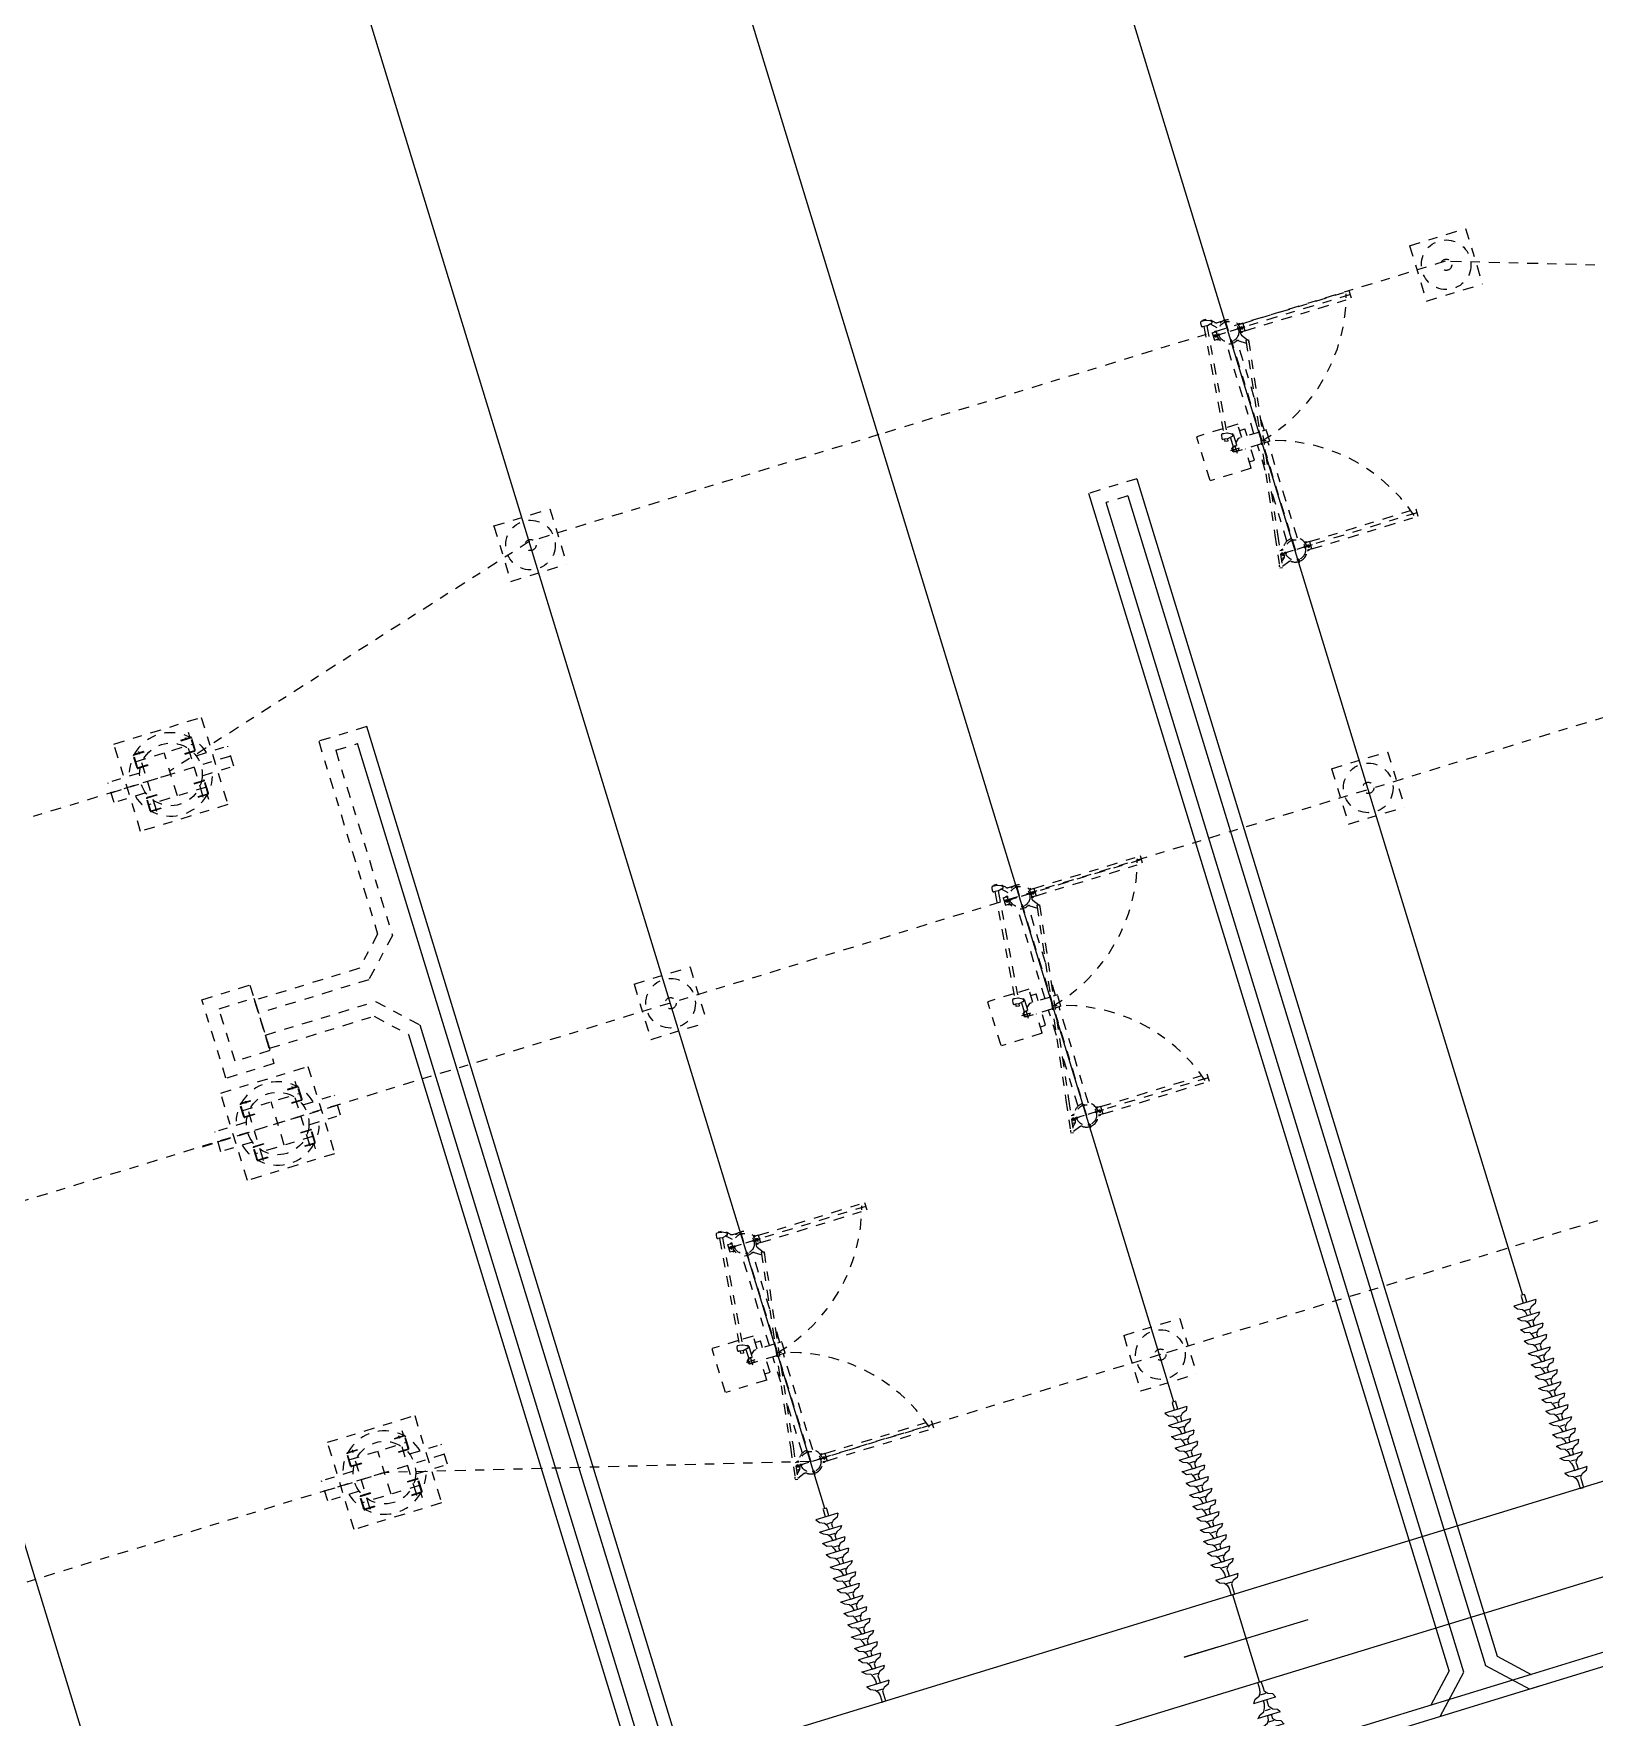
# Model space of a CAD drawing. Header units: metres. Extents: x 0 to 551036, y 0 to 1845929.
# Drawn here: x 547453.79 to 547470.89, y 1841933.47 to 1841951.92 of the extents above; entities that cross this region are included whole.
import ezdxf
from ezdxf.enums import TextEntityAlignment as Align

# ---------------------------------------------------------------- set-up
doc = ezdxf.new("R2010")
doc.units = ezdxf.units.M
doc.header["$MEASUREMENT"] = 0
doc.linetypes.add('02 Xref HH1 MBXD$0$HIDDEN', pattern=[0.375, 0.25, -0.125])
doc.linetypes.add('02 Xref Nha dieu hanh$0$ACAD_ISO10W100', pattern=[18, 12, -3, 0, -3])
doc.layers.get('Defpoints').update_dxf_attribs({"lineweight": 0})
for name, color, linetype, lineweight in [('_0', 7, 'Continuous', 0), ('BD HH1 KEM TMB$0$cay', 7, 'Continuous', 0), ('Level 49', 7, 'Continuous', 0), ('Level 62', 7, 'Continuous', 0)]:
    doc.layers.add(name, color=color, linetype=linetype, lineweight=lineweight)
doc.styles.get("Standard").update_dxf_attribs({"font": '', "height": 4})
doc.styles.add('SXHZ', font='simplex.shx', dxfattribs={"width": 0.6, "bigfont": 'bigfont.shx'})
doc.styles.get('Standard').set_extended_font_data('.VnArial')
doc.dimstyles.new('ISO-25-Linear', dxfattribs={"dimscale": 300, "dimtxt": 2.5, "dimasz": 2.5, "dimexe": 1.5, "dimexo": 1.5, "dimgap": 1.5, "dimtad": 1, "dimdec": 0, "dimdsep": 46, "dimtxsty": 'SXHZ', "dimcen": 3, "dimclrt": 1, "dimaunit": 1, "dimadec": 0, "dimazin": 0, "dimtp": 0.06, "dimtfac": 0.5, "dimtdec": 0, "dimtmove": 2, "dimatfit": 3, "dimfxl": 1, "dimtolj": 1, "dimarcsym": 0})

# ---------------------------------------------------------------- blocks, each defined once
blk = doc.blocks.new('02 Xref KB1 MBTB$0$X220 NC')
at = {"color": 0, "linetype": 'ByBlock', "lineweight": -2}
for p, q in [((37516403, -1534182), (37516403, -1374182)), ((37526403, -1534182), (37526403, -1374182))]:
    blk.add_line(p, q, dxfattribs=at)
at = {"flags": 128}
for points in [[(37521403, -1450899), (37521403, -1447081), (37521403, -1461283)], [(37526403, -1454182), (37516403, -1454182)]]:
    blk.add_lwpolyline(points, dxfattribs=at)
blk = doc.blocks.new('JYZCD')
for p, q in [((977504, 1394888), (976736, 1394888)), ((979207, 1394888), (978807, 1394888)), ((977504, 1394487), (976736, 1394487)), ((979207, 1394487), (978807, 1394487))]:
    blk.add_line(p, q)
at = {"flags": 128}
blk.add_lwpolyline([(976736, 1394888), (976736, 1394487)], dxfattribs=at)
at = {"color": 0, "lineweight": 0, "flags": 128}
for points in [[(978807, 1395990), (978406, 1395689), (978205, 1395188), (977905, 1394988), (977504, 1394888)], [(978105, 1394988), (978105, 1394387)], [(978807, 1395990), (978807, 1393485)], [(978807, 1394888), (978807, 1394487)], [(980510, 1395990), (980209, 1395689), (980009, 1395188), (979608, 1394988), (979207, 1394888)], [(979909, 1394988), (979909, 1394387)], [(980510, 1395990), (980510, 1396090)], [(980510, 1393485), (980510, 1395990)], [(981912, 1395990), (981512, 1395689), (981311, 1395188), (981011, 1394988), (980510, 1394888)], [(980510, 1394888), (980510, 1394487)], [(981211, 1394988), (981211, 1394387)], [(981812, 1395990), (981912, 1395990)], [(981812, 1393485), (981912, 1393485), (981912, 1395990)], [(983215, 1395990), (982814, 1395689), (982614, 1395188), (982313, 1394988), (981912, 1394888)], [(981912, 1394888), (981912, 1394487)], [(982513, 1394988), (982513, 1394387)], [(983215, 1395990), (983215, 1396090)], [(984517, 1395990), (984217, 1395689), (984016, 1395188), (983615, 1394988), (983215, 1394888)], [(983215, 1393485), (983215, 1395990)], [(984517, 1393485), (984217, 1393685), (984016, 1394186), (983615, 1394487), (983215, 1394487), (983215, 1394888)], [(983916, 1394988), (983916, 1394387)], [(984517, 1395990), (984517, 1396090)], [(985920, 1395990), (985519, 1395689), (985319, 1395188), (985018, 1394988), (984517, 1394888)], [(984517, 1393485), (984517, 1395990)], [(984517, 1394888), (984517, 1394487)], [(984517, 1394888), (984517, 1394487)], [(985218, 1394988), (985218, 1394387)], [(987222, 1395990), (986821, 1395689), (986721, 1395188), (986320, 1394988), (985920, 1394888)], [(985920, 1395990), (985920, 1393485)], [(986521, 1394988), (986521, 1394387)], [(987222, 1395990), (987222, 1396090)], [(987222, 1395990), (987222, 1396090)], [(987222, 1393485), (987222, 1395990)], [(988524, 1395990), (988224, 1395689), (988024, 1395188), (987723, 1394988), (987222, 1394888)], [(987923, 1394988), (987923, 1394387)], [(988524, 1395990), (988524, 1396090)], [(989927, 1395990), (989526, 1395689), (989326, 1395188), (989025, 1394988), (988524, 1394888)], [(988524, 1393485), (988524, 1395990)], [(988524, 1394888), (988524, 1394487)], [(988524, 1394888), (988524, 1394487)], [(989226, 1394988), (989226, 1394387)], [(991229, 1395990), (990829, 1395689), (990729, 1395188), (990328, 1394988), (989927, 1394888)], [(989927, 1395990), (989927, 1393485)], [(990528, 1394988), (990528, 1394387)], [(991229, 1395990), (991229, 1396090)], [(991229, 1393485), (991229, 1395990)], [(992532, 1395990), (992231, 1395689), (992031, 1395188), (991730, 1394988), (991229, 1394888)], [(991229, 1394888), (991229, 1394487)], [(991931, 1394988), (991931, 1394387)], [(993934, 1395990), (993534, 1395689), (993333, 1395188), (993033, 1394988), (992532, 1394888)], [(992532, 1395990), (992532, 1393485)], [(993233, 1394988), (993233, 1394387)], [(993934, 1395990), (993934, 1396090)], [(993934, 1395990), (993934, 1396090)], [(993934, 1393485), (993934, 1395990)], [(995237, 1395990), (994836, 1395689), (994736, 1395188), (994335, 1394988), (993934, 1394888)], [(994536, 1394988), (994536, 1394387)], [(995237, 1395990), (995237, 1396090)], [(996539, 1395990), (996239, 1395689), (996038, 1395188), (995738, 1394988), (995237, 1394888)], [(995237, 1393485), (995237, 1395990)], [(995237, 1394888), (995237, 1394487)], [(995237, 1394888), (995237, 1394487)], [(995938, 1394988), (995938, 1394387)], [(996539, 1395990), (996539, 1393485)], [(997942, 1395990), (997541, 1395689), (997341, 1395188), (997040, 1394988), (996639, 1394888)], [(997163, 1395016), (997163, 1394348)], [(997942, 1393485), (997942, 1395990)], [(997942, 1394888), (998743, 1394888)], [(998832, 1394459), (998832, 1394904)], [(978807, 1393485), (978406, 1393685), (978205, 1394186), (977905, 1394487), (977504, 1394487)], [(978807, 1393485), (978807, 1393585)], [(980510, 1393485), (980209, 1393685), (980009, 1394186), (979608, 1394487), (979207, 1394487)], [(981912, 1393485), (981512, 1393685), (981311, 1394186), (981011, 1394487), (980510, 1394487)], [(983215, 1393485), (982814, 1393685), (982614, 1394186), (982313, 1394487), (981912, 1394487)], [(985920, 1393485), (985519, 1393685), (985319, 1394186), (985018, 1394487), (984517, 1394487)], [(987222, 1393485), (986821, 1393685), (986721, 1394186), (986320, 1394487), (985920, 1394487)], [(988524, 1393485), (988224, 1393685), (988024, 1394186), (987723, 1394487), (987222, 1394487)], [(987222, 1393485), (987222, 1393585)], [(989927, 1393485), (989526, 1393685), (989326, 1394186), (989025, 1394487), (988524, 1394487)], [(991229, 1393485), (990829, 1393685), (990729, 1394186), (990328, 1394487), (989927, 1394487)], [(992532, 1393485), (992231, 1393685), (992031, 1394186), (991730, 1394487), (991229, 1394487)], [(993934, 1393485), (993534, 1393685), (993333, 1394186), (993033, 1394487), (992532, 1394487)], [(995237, 1393485), (994836, 1393685), (994736, 1394186), (994335, 1394487), (993934, 1394487)], [(993934, 1393485), (993934, 1393585)], [(996539, 1393485), (996239, 1393685), (996038, 1394186), (995738, 1394487), (995237, 1394487)], [(997942, 1393485), (997541, 1393685), (997341, 1394186), (997040, 1394487), (996639, 1394487)], [(997942, 1394487), (998743, 1394487)]]:
    blk.add_lwpolyline(points, dxfattribs=at)
blk = doc.blocks.new('BAR')
at = {"color": 1, "lineweight": 13, "elevation": 0, "flags": 128}
blk.add_lwpolyline([(980460, 2696384), (1436265, 2696383)], dxfattribs=at)
at = {"color": 3, "lineweight": 13, "elevation": 0, "flags": 128}
blk.add_lwpolyline([(980460, 2656389), (1436264, 2656389)], dxfattribs=at)
at = {"color": 2, "lineweight": 13, "elevation": 0, "flags": 128}
blk.add_lwpolyline([(980459, 2616389), (1436264, 2616390)], dxfattribs=at)
for p in [(-18374, 1301709, 0), (-18374, 1261709, 0), (-18374, 1221709, 0)]:
    blk.add_blockref('JYZCD', p)
at = {"yscale": -1, "rotation": 179.9999402358448}
blk.add_blockref('JYZCD', (1925095, 1261707, 0), dxfattribs=at)
blk = doc.blocks.new('2t')
at = {"color": 251, "linetype": '02 Xref Nha dieu hanh$0$ACAD_ISO10W100', "ltscale": 100}
for p, q in [((1038382, 2656389, 0), (1038382, 3148848, 0)), ((998361, 2911396), (998361, 3126392)), ((1078361, 2911396), (1078361, 3126392)), ((1038345, 2920029), (1038343, 2914299)), ((997218, 2914628), (997218, 2918253)), ((997218, 2918253), (999504, 2918253)), ((998361, 2918253), (998361, 2914824)), ((999504, 2914628), (999504, 2918253)), ((1037218, 2918253), (1039504, 2918253)), ((1037218, 2914628), (1037218, 2918253)), ((1038361, 2918253), (1038361, 2914824)), ((1039504, 2914628), (1039504, 2918253)), ((1077218, 2918253), (1079504, 2918253)), ((1077218, 2914628), (1077218, 2918253)), ((1078361, 2918253), (1078361, 2914824)), ((1079504, 2914628), (1079504, 2918253)), ((995095, 2913535), (995095, 2914631)), ((995154, 2913535), (995154, 2914631)), ((995194, 2914730), (996588, 2914730)), ((995194, 2914670), (996588, 2914670)), ((995891, 2908061), (995891, 2914730)), ((996628, 2913535), (996628, 2914631)), ((996688, 2913535), (996688, 2914631)), ((1000034, 2913535), (1000034, 2914631)), ((1000094, 2913535), (1000094, 2914631)), ((1000134, 2914730), (1001528, 2914730)), ((1000134, 2914670), (1001528, 2914670)), ((1000831, 2914730), (1000831, 2908061)), ((1001568, 2913535), (1001568, 2914631)), ((1001628, 2913535), (1001628, 2914631)), ((1035095, 2913535), (1035095, 2914631)), ((1035154, 2913535), (1035154, 2914631)), ((1035194, 2914730), (1036588, 2914730)), ((1035194, 2914670), (1036588, 2914670)), ((1035891, 2908061), (1035891, 2914730)), ((1036628, 2913535), (1036628, 2914631)), ((1036688, 2913535), (1036688, 2914631)), ((1040034, 2913535), (1040034, 2914631)), ((1040094, 2913535), (1040094, 2914631)), ((1040134, 2914730), (1041528, 2914730)), ((1040134, 2914670), (1041528, 2914670)), ((1040831, 2914730), (1040831, 2908061)), ((1041568, 2913535), (1041568, 2914631)), ((1041628, 2913535), (1041628, 2914631)), ((1044754, 2915368), (1053754, 2915368)), ((1044754, 2909868), (1044754, 2915368)), ((1053754, 2915368), (1053754, 2909868)), ((1075095, 2913535), (1075095, 2914631)), ((1075154, 2913535), (1075154, 2914631)), ((1075194, 2914730), (1076588, 2914730)), ((1075194, 2914670), (1076588, 2914670)), ((1075891, 2908061), (1075891, 2914730)), ((1076628, 2913535), (1076628, 2914631)), ((1076688, 2913535), (1076688, 2914631)), ((1080034, 2913535), (1080034, 2914631)), ((1080094, 2913535), (1080094, 2914631)), ((1080134, 2914730), (1081528, 2914730)), ((1080134, 2914670), (1081528, 2914670)), ((1080831, 2914730), (1080831, 2908061)), ((1081568, 2913535), (1081568, 2914631)), ((1081628, 2913535), (1081628, 2914631)), ((994935, 2914063), (995234, 2914063)), ((995035, 2914152), (995154, 2914152)), ((995035, 2913973), (995154, 2913973)), ((995095, 2914063), (1001628, 2914063)), ((995154, 2913535), (995095, 2913535)), ((995533, 2914063), (996250, 2914063)), ((996688, 2913535), (996628, 2913535)), ((998361, 2908729), (998361, 2914063)), ((1000094, 2913535), (1000034, 2913535)), ((1001787, 2914063), (1001489, 2914063)), ((1001688, 2914152), (1001568, 2914152)), ((1001688, 2913973), (1001568, 2913973)), ((1001628, 2913535), (1001568, 2913535)), ((1034935, 2914063), (1035234, 2914063)), ((1035035, 2914152), (1035154, 2914152)), ((1035035, 2913973), (1035154, 2913973)), ((1035095, 2914063), (1041628, 2914063)), ((1035154, 2913535), (1035095, 2913535)), ((1035533, 2914063), (1036250, 2914063)), ((1036688, 2913535), (1036628, 2913535)), ((1038361, 2908729), (1038361, 2914063)), ((1040094, 2913535), (1040034, 2913535)), ((1041787, 2914063), (1041489, 2914063)), ((1041688, 2914152), (1041568, 2914152)), ((1041688, 2913973), (1041568, 2913973)), ((1041628, 2913535), (1041568, 2913535)), ((1046254, 2913868), (1052254, 2913868)), ((1046254, 2909868), (1046254, 2913868)), ((1052254, 2913868), (1052254, 2909868)), ((1074935, 2914063), (1075234, 2914063)), ((1075035, 2914152), (1075154, 2914152)), ((1075035, 2913973), (1075154, 2913973)), ((1075095, 2914063), (1081628, 2914063)), ((1075154, 2913535), (1075095, 2913535)), ((1075533, 2914063), (1076250, 2914063)), ((1076688, 2913535), (1076628, 2913535)), ((1078361, 2908729), (1078361, 2914063)), ((1080094, 2913535), (1080034, 2913535)), ((1081787, 2914063), (1081489, 2914063)), ((1081688, 2914152), (1081568, 2914152)), ((1081688, 2913973), (1081568, 2913973)), ((1081628, 2913535), (1081568, 2913535)), ((985846, 2866371, 0), (998361, 2911396, 0)), ((995891, 2911396), (1000831, 2911396)), ((1035891, 2911396), (1040831, 2911396)), ((1075891, 2911396), (1080831, 2911396)), ((1091258, 2866371, 0), (1078743, 2911396, 0)), ((995095, 2909257), (995095, 2908161)), ((995154, 2909257), (995095, 2909257)), ((995154, 2909257), (995154, 2908161)), ((996628, 2909257), (996628, 2908161)), ((996688, 2909257), (996628, 2909257)), ((996688, 2909257), (996688, 2908161)), ((1000034, 2909257), (1000034, 2908161)), ((1000094, 2909257), (1000034, 2909257)), ((1000094, 2909257), (1000094, 2908161)), ((1001568, 2909257), (1001568, 2908161)), ((1001628, 2909257), (1001568, 2909257)), ((1001628, 2909257), (1001628, 2908161)), ((1035095, 2909257), (1035095, 2908161)), ((1035154, 2909257), (1035095, 2909257)), ((1035154, 2909257), (1035154, 2908161)), ((1036628, 2909257), (1036628, 2908161)), ((1036688, 2909257), (1036628, 2909257)), ((1036688, 2909257), (1036688, 2908161)), ((1040034, 2909257), (1040034, 2908161)), ((1040094, 2909257), (1040034, 2909257)), ((1040094, 2909257), (1040094, 2908161)), ((1041568, 2909257), (1041568, 2908161)), ((1041628, 2909257), (1041568, 2909257)), ((1041628, 2909257), (1041628, 2908161)), ((1053754, 2909868), (1044754, 2909868)), ((1052254, 2909868), (1046254, 2909868)), ((1046502, 2909846, 0), (1046502, 2897846, 0)), ((1046504, 2909868), (1052004, 2909868)), ((1048002, 2909846, 0), (1048002, 2897225, 0)), ((1050502, 2897225, 0), (1050502, 2909846, 0)), ((1052002, 2897846, 0), (1052002, 2909846, 0)), ((1075095, 2909257), (1075095, 2908161)), ((1075154, 2909257), (1075095, 2909257)), ((1075154, 2909257), (1075154, 2908161)), ((1076628, 2909257), (1076628, 2908161)), ((1076688, 2909257), (1076628, 2909257)), ((1076688, 2909257), (1076688, 2908161)), ((1080034, 2909257), (1080034, 2908161)), ((1080094, 2909257), (1080034, 2909257)), ((1080094, 2909257), (1080094, 2908161)), ((1081568, 2909257), (1081568, 2908161)), ((1081628, 2909257), (1081568, 2909257)), ((1081628, 2909257), (1081628, 2908161)), ((994497, 2908231), (995095, 2908231)), ((994935, 2908729), (995234, 2908729)), ((995035, 2908818), (995154, 2908818)), ((995035, 2908639), (995154, 2908639)), ((995095, 2908729), (1001628, 2908729)), ((995194, 2908121), (996588, 2908121)), ((995194, 2908061), (996588, 2908061)), ((997218, 2908163), (997218, 2904539)), ((998361, 2904539), (998361, 2907967)), ((999504, 2908163), (999504, 2904539)), ((1000134, 2908121), (1001528, 2908121)), ((1000134, 2908061), (1001528, 2908061)), ((1001787, 2908729), (1001489, 2908729)), ((1001688, 2908818), (1001568, 2908818)), ((1001688, 2908639), (1001568, 2908639)), ((1002226, 2908231), (1001628, 2908231)), ((1034497, 2908231), (1035095, 2908231)), ((1034935, 2908729), (1035234, 2908729)), ((1035035, 2908818), (1035154, 2908818)), ((1035035, 2908639), (1035154, 2908639)), ((1035095, 2908729), (1041628, 2908729)), ((1035194, 2908121), (1036588, 2908121)), ((1035194, 2908061), (1036588, 2908061)), ((1037218, 2908163), (1037218, 2904539)), ((1038361, 2904539), (1038361, 2907967)), ((1039504, 2908163), (1039504, 2904539)), ((1040134, 2908121), (1041528, 2908121)), ((1040134, 2908061), (1041528, 2908061)), ((1041787, 2908729), (1041489, 2908729)), ((1041688, 2908818), (1041568, 2908818)), ((1041688, 2908639), (1041568, 2908639)), ((1042226, 2908231), (1041628, 2908231)), ((1074497, 2908231), (1075095, 2908231)), ((1074935, 2908729), (1075234, 2908729)), ((1075035, 2908818), (1075154, 2908818)), ((1075035, 2908639), (1075154, 2908639)), ((1075095, 2908729), (1081628, 2908729)), ((1075194, 2908121), (1076588, 2908121)), ((1075194, 2908061), (1076588, 2908061)), ((1077218, 2908163), (1077218, 2904539)), ((1078361, 2904539), (1078361, 2907967)), ((1079504, 2908163), (1079504, 2904539)), ((1080134, 2908121), (1081528, 2908121)), ((1080134, 2908061), (1081528, 2908061)), ((1081787, 2908729), (1081489, 2908729)), ((1081688, 2908818), (1081568, 2908818)), ((1081688, 2908639), (1081568, 2908639)), ((1082226, 2908231), (1081628, 2908231)), ((997218, 2904539), (999504, 2904539)), ((1037218, 2904539), (1039504, 2904539)), ((1077218, 2904539), (1079504, 2904539)), ((1046502, 2897846, 0), (1043502, 2894846, 0)), ((1048002, 2897225, 0), (1044123, 2893346, 0)), ((1054381, 2893346, 0), (1050502, 2897225, 0)), ((1055002, 2894846, 0), (1052002, 2897846, 0)), ((1077094, 2894846, 0), (1055002, 2894846, 0)), ((1077094, 2889346, 0), (1077094, 2894846, 0)), ((1075594, 2893346, 0), (1054381, 2893346, 0)), ((1075594, 2893346, 0), (1075594, 2890846, 0)), ((995798, 2868368, 0), (995798, 2873061, 0)), ((995828, 2873081, 0), (1000808, 2873081, 0)), ((1000838, 2873061, 0), (1000828, 2873061, 0)), ((1000838, 2870075, 0), (1000838, 2873061, 0)), ((999695, 2870233, 0), (999715, 2870374, 0)), ((1000190, 2870448, 0), (999873, 2870493, 0)), ((984452, 2868570, 0), (984408, 2868273, 0)), ((988034, 2868033, 0), (984452, 2868570, 0)), ((998749, 2869371, 0), (997834, 2869371, 0)), ((998018, 2869656, 0), (998118, 2869756, 0)), ((998018, 2866536, 0), (998018, 2869656, 0)), ((998118, 2869756, 0), (998494, 2869756, 0)), ((998318, 2869929, 0), (998318, 2868920, 0)), ((998649, 2869571, 0), (998494, 2869756, 0)), ((999655, 2869571, 0), (998618, 2869571, 0)), ((998618, 2869171, 0), (998618, 2869571, 0)), ((999928, 2869171, 0), (998618, 2869171, 0)), ((999318, 2868774, 0), (998984, 2869171, 0)), ((999318, 2866341, 0), (999318, 2868774, 0)), ((999376, 2869937, 0), (999424, 2870273, 0)), ((999648, 2869898, 0), (999376, 2869937, 0)), ((999695, 2870235, 0), (999424, 2870273, 0)), ((999637, 2869819, 0), (999648, 2869901, 0)), ((999740, 2869342, 0), (999637, 2869819, 0)), ((999648, 2869901, 0), (999695, 2870233, 0)), ((999928, 2869171, 0), (1000028, 2869271, 0)), ((1000000, 2869305, 0), (1000231, 2869736, 0)), ((1000028, 2869370, 0), (1000028, 2869271, 0)), ((1000231, 2869736, 0), (1000243, 2869817, 0)), ((1012129, 2868451, 0), (1000240, 2869800, 0)), ((1000243, 2869817, 0), (1000289, 2870149, 0)), ((1012165, 2868789, 0), (1000287, 2870137, 0)), ((1000289, 2870149, 0), (1000309, 2870290, 0)), ((1000838, 2868368, 0), (1000838, 2869733, 0)), ((1012129, 2868449, 0), (1012165, 2868782, 0)), ((1012165, 2868782, 0), (1012180, 2868924, 0)), ((1012653, 2869013, 0), (1012334, 2869048, 0)), ((1012725, 2868384, 0), (1012761, 2868717, 0)), ((1012761, 2868717, 0), (1012777, 2868859, 0)), ((1012861, 2868709, 0), (1012762, 2868720, 0)), ((1012824, 2868371, 0), (1012861, 2868709, 0)), ((1035192, 2869587), (1035186, 2869580)), ((1035186, 2869580), (1035186, 2863173)), ((1041529, 2869587), (1035192, 2869587)), ((1041529, 2869587), (1041536, 2869580)), ((1041536, 2869580), (1041536, 2863173)), ((1087689, 2869587, 0), (1087683, 2869580, 0)), ((1087683, 2869580, 0), (1087683, 2863173, 0)), ((1094026, 2869587, 0), (1087689, 2869587, 0)), ((1094026, 2869587, 0), (1094033, 2869580, 0)), ((1094033, 2869580, 0), (1094033, 2863173, 0)), ((988034, 2867730, 0), (984408, 2868273, 0)), ((984791, 2867438, 0), (984489, 2868261, 0)), ((985383, 2867787, 0), (985045, 2868178, 0)), ((985398, 2868121, 0), (985398, 2867771, 0)), ((985398, 2868080, 0), (985398, 2868030, 0)), ((985998, 2867871, 0), (985613, 2867871, 0)), ((985998, 2867871, 0), (985613, 2867871, 0)), ((985998, 2867871, 0), (985613, 2867871, 0)), ((985818, 2864428, 0), (985818, 2868073, 0)), ((985818, 2852406, 0), (985818, 2868073, 0)), ((986218, 2867780, 0), (986318, 2867780, 0)), ((986218, 2867780, 0), (986218, 2867635, 0)), ((986238, 2867999, 0), (986238, 2867780, 0)), ((986318, 2867780, 0), (986318, 2867598, 0)), ((986999, 2866971, 0), (993089, 2866971, 0)), ((1009380, 2864832, 0), (988034, 2868033, 0)), ((1009335, 2864535, 0), (988034, 2867730, 0)), ((995112, 2866971, 0), (998018, 2866971, 0)), ((995798, 2868368, 0), (998018, 2868368, 0)), ((996518, 2868368, 0), (996518, 2867771, 0)), ((996518, 2867771, 0), (998018, 2867771, 0)), ((999318, 2868368, 0), (1000838, 2868368, 0)), ((999318, 2867771, 0), (1000118, 2867771, 0)), ((999318, 2866971, 0), (1009637, 2866971, 0)), ((1000118, 2868368, 0), (1000118, 2867771, 0)), ((1010418, 2867780, 0), (1010318, 2867780, 0)), ((1010418, 2867780, 0), (1010318, 2867780, 0)), ((1010318, 2867780, 0), (1010318, 2867598, 0)), ((1010398, 2868121, 0), (1010398, 2867780, 0)), ((1011238, 2868121, 0), (1010398, 2868121, 0)), ((1010418, 2867780, 0), (1010418, 2867635, 0)), ((1010998, 2867871, 0), (1010613, 2867871, 0)), ((1010998, 2867871, 0), (1010613, 2867871, 0)), ((1010998, 2867871, 0), (1010613, 2867871, 0)), ((1010818, 2864520, 0), (1010818, 2868228, 0)), ((1010818, 2852406, 0), (1010818, 2868073, 0)), ((1011218, 2867780, 0), (1011218, 2867635, 0)), ((1011218, 2867780, 0), (1011318, 2867780, 0)), ((1011238, 2868121, 0), (1011238, 2867780, 0)), ((1011318, 2867780, 0), (1011318, 2867598, 0)), ((1011603, 2867439, 0), (1012188, 2868025, 0)), ((1012120, 2868367, 0), (1012129, 2868449, 0)), ((1012194, 2868071, 0), (1012120, 2868367, 0)), ((1012143, 2867248, 0), (1012143, 2866371, 0)), ((1012238, 2867893, 0), (1012194, 2868071, 0)), ((1012260, 2867531, 0), (1012515, 2867786, 0)), ((1012499, 2867865, 0), (1012544, 2867955, 0)), ((1012544, 2867955, 0), (1012716, 2868302, 0)), ((1012714, 2868304, 0), (1012722, 2868386, 0)), ((1012824, 2868371, 0), (1012725, 2868382, 0)), ((1012169, 2866371, 0), (984337, 2866371, 0)), ((985318, 2864963, 0), (985318, 2865144, 0)), ((985418, 2864963, 0), (985318, 2864963, 0)), ((985398, 2864621, 0), (985398, 2864963, 0)), ((985418, 2864963, 0), (985418, 2865108, 0)), ((985998, 2864871, 0), (985613, 2864871, 0)), ((985998, 2864871, 0), (985613, 2864871, 0)), ((985846, 2826296, 0), (985846, 2866371, 0)), ((986218, 2864963, 0), (986218, 2865108, 0)), ((986218, 2864963, 0), (986318, 2864963, 0)), ((986238, 2864621, 0), (986238, 2864963, 0)), ((986318, 2864963, 0), (986318, 2865144, 0)), ((986999, 2865771, 0), (998018, 2865771, 0)), ((998018, 2865556, 0), (998018, 2866232, 0)), ((998018, 2865556, 0), (999318, 2865556, 0)), ((999318, 2865556, 0), (999318, 2866037, 0)), ((999318, 2865771, 0), (1001092, 2865771, 0)), ((999318, 2865771, 0), (1001092, 2865771, 0)), ((1003115, 2865771, 0), (1009610, 2865771, 0)), ((1009557, 2865596, 0), (1009062, 2864880, 0)), ((1009380, 2864832, 0), (1009335, 2864535, 0)), ((1010042, 2865110, 0), (1009350, 2864632, 0)), ((1010318, 2864963, 0), (1010318, 2865144, 0)), ((1010418, 2864963, 0), (1010318, 2864963, 0)), ((1010418, 2864963, 0), (1010318, 2864963, 0)), ((1010398, 2864621, 0), (1010398, 2864963, 0)), ((1010418, 2864963, 0), (1010418, 2865108, 0)), ((1010998, 2864871, 0), (1010613, 2864871, 0)), ((1010998, 2864871, 0), (1010613, 2864871, 0)), ((1011218, 2864963, 0), (1011218, 2865108, 0)), ((1011218, 2864963, 0), (1011318, 2864963, 0)), ((1011238, 2864621, 0), (1011238, 2864963, 0)), ((1011318, 2864963, 0), (1011318, 2865144, 0)), ((1091258, 2826296, 0), (1091258, 2866371, 0)), ((986238, 2864621, 0), (985398, 2864621, 0)), ((985398, 2864621, 0), (985398, 2852406, 0)), ((986238, 2864621, 0), (986238, 2852406, 0)), ((1011238, 2864621, 0), (1010398, 2864621, 0)), ((1010398, 2864621, 0), (1010398, 2852406, 0)), ((1011238, 2864621, 0), (1011238, 2852406, 0)), ((1035186, 2863173), (1035192, 2863166)), ((1041529, 2863166), (1035192, 2863166)), ((1041536, 2863173), (1041529, 2863166)), ((1087683, 2863173, 0), (1087689, 2863166, 0)), ((1094026, 2863166, 0), (1087689, 2863166, 0)), ((1094033, 2863173, 0), (1094026, 2863166, 0)), ((985398, 2852406, 0), (986238, 2852406, 0)), ((1010398, 2852406, 0), (1011238, 2852406, 0)), ((1023300, 2828365, 0), (1023300, 2833057, 0)), ((1023330, 2833078, 0), (1028310, 2833078, 0)), ((1028340, 2833058, 0), (1028330, 2833058, 0)), ((1028340, 2830071, 0), (1028340, 2833058, 0)), ((1025820, 2829926, 0), (1025820, 2828917, 0)), ((1026878, 2829933, 0), (1026926, 2830270, 0)), ((1027150, 2829895, 0), (1026878, 2829933, 0)), ((1027197, 2830232, 0), (1026926, 2830270, 0)), ((1027139, 2829816, 0), (1027150, 2829898, 0)), ((1027242, 2829338, 0), (1027139, 2829816, 0)), ((1027150, 2829898, 0), (1027197, 2830229, 0)), ((1027197, 2830229, 0), (1027217, 2830370, 0)), ((1027692, 2830445, 0), (1027375, 2830490, 0)), ((1027733, 2829732, 0), (1027744, 2829814, 0)), ((1039631, 2828447, 0), (1027742, 2829797, 0)), ((1027744, 2829814, 0), (1027791, 2830146, 0)), ((1039667, 2828785, 0), (1027789, 2830134, 0)), ((1027791, 2830146, 0), (1027811, 2830287, 0)), ((982677, 2829528, 0), (982670, 2829521, 0)), ((982670, 2829521, 0), (982670, 2823114, 0)), ((989014, 2829528, 0), (982677, 2829528, 0)), ((989014, 2829528, 0), (989021, 2829521, 0)), ((989021, 2829521, 0), (989021, 2823114, 0)), ((1011954, 2828567, 0), (1011910, 2828270, 0)), ((1015536, 2827726, 0), (1011910, 2828270, 0)), ((1015536, 2828029, 0), (1011954, 2828567, 0)), ((1012293, 2827435, 0), (1011991, 2828258, 0)), ((1012885, 2827783, 0), (1012547, 2828174, 0)), ((1012900, 2828118, 0), (1012900, 2827767, 0)), ((1012900, 2828076, 0), (1012900, 2828026, 0)), ((1013320, 2824424, 0), (1013320, 2828070, 0)), ((1013320, 2812402, 0), (1013320, 2828070, 0)), ((1013740, 2827995, 0), (1013740, 2827776, 0)), ((1036882, 2824829, 0), (1015536, 2828029, 0)), ((1023300, 2828365, 0), (1025520, 2828365, 0)), ((1024020, 2828365, 0), (1024020, 2827768, 0)), ((1026251, 2829368, 0), (1025336, 2829368, 0)), ((1025520, 2829653, 0), (1025620, 2829753, 0)), ((1025520, 2826532, 0), (1025520, 2829653, 0)), ((1025620, 2829753, 0), (1025995, 2829753, 0)), ((1026151, 2829568, 0), (1025995, 2829753, 0)), ((1027157, 2829568, 0), (1026120, 2829568, 0)), ((1026120, 2829168, 0), (1026120, 2829568, 0)), ((1027430, 2829168, 0), (1026120, 2829168, 0)), ((1026820, 2828770, 0), (1026486, 2829168, 0)), ((1026820, 2826337, 0), (1026820, 2828770, 0)), ((1026820, 2828365, 0), (1028340, 2828365, 0)), ((1027430, 2829168, 0), (1027530, 2829268, 0)), ((1027502, 2829302, 0), (1027733, 2829732, 0)), ((1027530, 2829367, 0), (1027530, 2829268, 0)), ((1027620, 2828365, 0), (1027620, 2827768, 0)), ((1028340, 2828365, 0), (1028340, 2829729, 0)), ((1037900, 2828118, 0), (1037900, 2827776, 0)), ((1038740, 2828118, 0), (1037900, 2828118, 0)), ((1038320, 2824517, 0), (1038320, 2828224, 0)), ((1038320, 2812402, 0), (1038320, 2828070, 0)), ((1038740, 2828118, 0), (1038740, 2827776, 0)), ((1039105, 2827436, 0), (1039690, 2828021, 0)), ((1039622, 2828364, 0), (1039631, 2828446, 0)), ((1039696, 2828067, 0), (1039622, 2828364, 0)), ((1039631, 2828446, 0), (1039667, 2828779, 0)), ((1039667, 2828779, 0), (1039682, 2828920, 0)), ((1039740, 2827890, 0), (1039696, 2828067, 0)), ((1040155, 2829010, 0), (1039836, 2829044, 0)), ((1040001, 2827861, 0), (1040046, 2827952, 0)), ((1040046, 2827952, 0), (1040218, 2828299, 0)), ((1040216, 2828301, 0), (1040224, 2828383, 0)), ((1040227, 2828381, 0), (1040263, 2828714, 0)), ((1040326, 2828368, 0), (1040227, 2828378, 0)), ((1040263, 2828714, 0), (1040279, 2828856, 0)), ((1040363, 2828706, 0), (1040263, 2828716, 0)), ((1040326, 2828368, 0), (1040363, 2828706, 0)), ((985853, 2761388, 0), (985846, 2826296, 0)), ((1039671, 2826368, 0), (1011839, 2826368, 0)), ((1013500, 2827868, 0), (1013115, 2827868, 0)), ((1013500, 2827868, 0), (1013115, 2827868, 0)), ((1013500, 2827868, 0), (1013115, 2827868, 0)), ((1013720, 2827776, 0), (1013820, 2827776, 0)), ((1013720, 2827776, 0), (1013720, 2827631, 0)), ((1013820, 2827776, 0), (1013820, 2827595, 0)), ((1014501, 2826968, 0), (1020591, 2826968, 0)), ((1036837, 2824532, 0), (1015536, 2827726, 0)), ((1022614, 2826968, 0), (1025520, 2826968, 0)), ((1024020, 2827768, 0), (1025520, 2827768, 0)), ((1025520, 2825553, 0), (1025520, 2826229, 0)), ((1026820, 2827768, 0), (1027620, 2827768, 0)), ((1026820, 2826968, 0), (1037139, 2826968, 0)), ((1037920, 2827776, 0), (1037820, 2827776, 0)), ((1037920, 2827776, 0), (1037820, 2827776, 0)), ((1037820, 2827776, 0), (1037820, 2827595, 0)), ((1037920, 2827776, 0), (1037920, 2827631, 0)), ((1038500, 2827868, 0), (1038115, 2827868, 0)), ((1038500, 2827868, 0), (1038115, 2827868, 0)), ((1038500, 2827868, 0), (1038115, 2827868, 0)), ((1038720, 2827776, 0), (1038720, 2827631, 0)), ((1038720, 2827776, 0), (1038820, 2827776, 0)), ((1038820, 2827776, 0), (1038820, 2827595, 0)), ((1039645, 2827244, 0), (1039645, 2826368, 0)), ((1039762, 2827527, 0), (1040017, 2827782, 0)), ((1091252, 2761388, 0), (1091258, 2826296, 0)), ((1012820, 2824960, 0), (1012820, 2825141, 0)), ((1012920, 2824960, 0), (1012820, 2824960, 0)), ((1012900, 2824618, 0), (1012900, 2824960, 0)), ((1013740, 2824618, 0), (1012900, 2824618, 0)), ((1012900, 2824618, 0), (1012900, 2812402, 0)), ((1012920, 2824960, 0), (1012920, 2825105, 0)), ((1013500, 2824868, 0), (1013115, 2824868, 0)), ((1013500, 2824868, 0), (1013115, 2824868, 0)), ((1013720, 2824960, 0), (1013720, 2825105, 0)), ((1013720, 2824960, 0), (1013820, 2824960, 0)), ((1013740, 2824618, 0), (1013740, 2824960, 0)), ((1013740, 2824618, 0), (1013740, 2812402, 0)), ((1013820, 2824960, 0), (1013820, 2825141, 0)), ((1014501, 2825768, 0), (1025520, 2825768, 0)), ((1025520, 2825553, 0), (1026820, 2825553, 0)), ((1026820, 2825553, 0), (1026820, 2826034, 0)), ((1026820, 2825768, 0), (1028594, 2825768, 0)), ((1026820, 2825768, 0), (1028594, 2825768, 0)), ((1030617, 2825768, 0), (1037112, 2825768, 0)), ((1037059, 2825592, 0), (1036564, 2824876, 0)), ((1036882, 2824829, 0), (1036837, 2824532, 0)), ((1037544, 2825107, 0), (1036852, 2824628, 0)), ((1037820, 2824960, 0), (1037820, 2825141, 0)), ((1037920, 2824960, 0), (1037820, 2824960, 0)), ((1037920, 2824960, 0), (1037820, 2824960, 0)), ((1037900, 2824618, 0), (1037900, 2824960, 0)), ((1038740, 2824618, 0), (1037900, 2824618, 0)), ((1037900, 2824618, 0), (1037900, 2812402, 0)), ((1037920, 2824960, 0), (1037920, 2825105, 0)), ((1038500, 2824868, 0), (1038115, 2824868, 0)), ((1038500, 2824868, 0), (1038115, 2824868, 0)), ((1038720, 2824960, 0), (1038720, 2825105, 0)), ((1038720, 2824960, 0), (1038820, 2824960, 0)), ((1038740, 2824618, 0), (1038740, 2824960, 0)), ((1038740, 2824618, 0), (1038740, 2812402, 0)), ((1038820, 2824960, 0), (1038820, 2825141, 0)), ((982670, 2823114, 0), (982677, 2823107, 0)), ((989014, 2823107, 0), (982677, 2823107, 0)), ((989021, 2823114, 0), (989014, 2823107, 0)), ((1012900, 2812402, 0), (1013740, 2812402, 0)), ((1037900, 2812402, 0), (1038740, 2812402, 0)), ((1078358, 2800680, 0), (1078358, 2806180, 0)), ((1076858, 2802180, 0), (1076858, 2804680, 0)), ((1075798, 2788362, 0), (1075798, 2793054, 0)), ((1075828, 2793075, 0), (1080808, 2793075, 0)), ((1080838, 2793055, 0), (1080828, 2793055, 0)), ((1080838, 2790068, 0), (1080838, 2793055, 0)), ((1035383, 2789573, 0), (1035377, 2789566, 0)), ((1035377, 2789566, 0), (1035377, 2783159, 0)), ((1041720, 2789573, 0), (1035383, 2789573, 0)), ((1041720, 2789573, 0), (1041727, 2789566, 0)), ((1041727, 2789566, 0), (1041727, 2783159, 0)), ((1078749, 2789365, 0), (1077834, 2789365, 0)), ((1078018, 2789650, 0), (1078118, 2789750, 0)), ((1078018, 2786529, 0), (1078018, 2789650, 0)), ((1078118, 2789750, 0), (1078493, 2789750, 0)), ((1078318, 2789923, 0), (1078318, 2788914, 0)), ((1078649, 2789565, 0), (1078493, 2789750, 0)), ((1079655, 2789565, 0), (1078618, 2789565, 0)), ((1078618, 2789165, 0), (1078618, 2789565, 0)), ((1079376, 2789930, 0), (1079424, 2790267, 0)), ((1079648, 2789892, 0), (1079376, 2789930, 0)), ((1079695, 2790229, 0), (1079424, 2790267, 0)), ((1079637, 2789813, 0), (1079648, 2789894, 0)), ((1079740, 2789335, 0), (1079637, 2789813, 0)), ((1079648, 2789894, 0), (1079695, 2790226, 0)), ((1079695, 2790226, 0), (1079715, 2790367, 0)), ((1080190, 2790442, 0), (1079873, 2790486, 0)), ((1079928, 2789165, 0), (1080028, 2789265, 0)), ((1080000, 2789299, 0), (1080231, 2789729, 0)), ((1080028, 2789363, 0), (1080028, 2789265, 0)), ((1080231, 2789729, 0), (1080242, 2789811, 0)), ((1092129, 2788444, 0), (1080240, 2789794, 0)), ((1080242, 2789811, 0), (1080289, 2790143, 0)), ((1092165, 2788782, 0), (1080287, 2790131, 0)), ((1080289, 2790143, 0), (1080309, 2790284, 0)), ((1080838, 2788362, 0), (1080838, 2789726, 0)), ((1064452, 2788563, 0), (1064408, 2788267, 0)), ((1068034, 2787723, 0), (1064408, 2788267, 0)), ((1068034, 2788026, 0), (1064452, 2788563, 0)), ((1064791, 2787432, 0), (1064489, 2788254, 0)), ((1065383, 2787780, 0), (1065044, 2788171, 0)), ((1065398, 2788115, 0), (1065398, 2787764, 0)), ((1065398, 2788073, 0), (1065398, 2788023, 0)), ((1065998, 2787865, 0), (1065613, 2787865, 0)), ((1065998, 2787865, 0), (1065613, 2787865, 0)), ((1065998, 2787865, 0), (1065613, 2787865, 0)), ((1065818, 2784421, 0), (1065818, 2788066, 0)), ((1065818, 2772399, 0), (1065818, 2788066, 0)), ((1066218, 2787773, 0), (1066318, 2787773, 0)), ((1066218, 2787773, 0), (1066218, 2787628, 0)), ((1066238, 2787992, 0), (1066238, 2787773, 0)), ((1066318, 2787773, 0), (1066318, 2787592, 0)), ((1089380, 2784825, 0), (1068034, 2788026, 0)), ((1089335, 2784529, 0), (1068034, 2787723, 0)), ((1075798, 2788362, 0), (1078018, 2788362, 0)), ((1076518, 2788362, 0), (1076518, 2787765, 0)), ((1076518, 2787765, 0), (1078018, 2787765, 0)), ((1079928, 2789165, 0), (1078618, 2789165, 0)), ((1079318, 2788767, 0), (1078984, 2789165, 0)), ((1079318, 2786334, 0), (1079318, 2788767, 0)), ((1079318, 2788362, 0), (1080838, 2788362, 0)), ((1079318, 2787765, 0), (1080118, 2787765, 0)), ((1080118, 2788362, 0), (1080118, 2787765, 0)), ((1090418, 2787773, 0), (1090318, 2787773, 0)), ((1090418, 2787773, 0), (1090318, 2787773, 0)), ((1090318, 2787773, 0), (1090318, 2787592, 0)), ((1090398, 2788115, 0), (1090398, 2787773, 0)), ((1091238, 2788115, 0), (1090398, 2788115, 0)), ((1090418, 2787773, 0), (1090418, 2787628, 0)), ((1090998, 2787865, 0), (1090613, 2787865, 0)), ((1090998, 2787865, 0), (1090613, 2787865, 0)), ((1090998, 2787865, 0), (1090613, 2787865, 0)), ((1090818, 2784514, 0), (1090818, 2788221, 0)), ((1090818, 2772399, 0), (1090818, 2788066, 0)), ((1091218, 2787773, 0), (1091218, 2787628, 0)), ((1091218, 2787773, 0), (1091318, 2787773, 0)), ((1091238, 2788115, 0), (1091238, 2787773, 0)), ((1091318, 2787773, 0), (1091318, 2787592, 0)), ((1091603, 2787432, 0), (1092188, 2788018, 0)), ((1092120, 2788361, 0), (1092128, 2788443, 0)), ((1092193, 2788064, 0), (1092120, 2788361, 0)), ((1092128, 2788443, 0), (1092165, 2788776, 0)), ((1092165, 2788776, 0), (1092180, 2788917, 0)), ((1092238, 2787887, 0), (1092193, 2788064, 0)), ((1092260, 2787524, 0), (1092515, 2787779, 0)), ((1092652, 2789007, 0), (1092334, 2789041, 0)), ((1092499, 2787858, 0), (1092544, 2787948, 0)), ((1092544, 2787948, 0), (1092716, 2788296, 0)), ((1092714, 2788298, 0), (1092722, 2788380, 0)), ((1092725, 2788378, 0), (1092761, 2788711, 0)), ((1092824, 2788365, 0), (1092725, 2788375, 0)), ((1092761, 2788711, 0), (1092777, 2788852, 0)), ((1092861, 2788703, 0), (1092761, 2788713, 0)), ((1092824, 2788365, 0), (1092861, 2788703, 0)), ((1092169, 2786365, 0), (1064337, 2786365, 0)), ((1066999, 2786965, 0), (1073089, 2786965, 0)), ((1066999, 2785765, 0), (1078018, 2785765, 0)), ((1075112, 2786965, 0), (1078018, 2786965, 0)), ((1078018, 2785550, 0), (1078018, 2786226, 0)), ((1078018, 2785550, 0), (1079318, 2785550, 0)), ((1079318, 2786965, 0), (1089637, 2786965, 0)), ((1079318, 2785550, 0), (1079318, 2786031, 0)), ((1079318, 2785765, 0), (1081092, 2785765, 0)), ((1079318, 2785765, 0), (1081092, 2785765, 0)), ((1083115, 2785765, 0), (1089610, 2785765, 0)), ((1089557, 2785589, 0), (1089062, 2784873, 0)), ((1092143, 2787241, 0), (1092143, 2786365, 0)), ((1065318, 2784957, 0), (1065318, 2785138, 0)), ((1065418, 2784957, 0), (1065318, 2784957, 0)), ((1065398, 2784615, 0), (1065398, 2784957, 0)), ((1066238, 2784615, 0), (1065398, 2784615, 0)), ((1065398, 2784615, 0), (1065398, 2772399, 0)), ((1065418, 2784957, 0), (1065418, 2785102, 0)), ((1065998, 2784865, 0), (1065613, 2784865, 0)), ((1065998, 2784865, 0), (1065613, 2784865, 0)), ((1066218, 2784957, 0), (1066218, 2785102, 0)), ((1066218, 2784957, 0), (1066318, 2784957, 0)), ((1066238, 2784615, 0), (1066238, 2784957, 0)), ((1066238, 2784615, 0), (1066238, 2772399, 0)), ((1066318, 2784957, 0), (1066318, 2785138, 0)), ((1089380, 2784825, 0), (1089335, 2784529, 0)), ((1090042, 2785104, 0), (1089350, 2784625, 0)), ((1090318, 2784957, 0), (1090318, 2785138, 0)), ((1090418, 2784957, 0), (1090318, 2784957, 0)), ((1090418, 2784957, 0), (1090318, 2784957, 0)), ((1090398, 2784615, 0), (1090398, 2784957, 0)), ((1091238, 2784615, 0), (1090398, 2784615, 0)), ((1090398, 2784615, 0), (1090398, 2772399, 0)), ((1090418, 2784957, 0), (1090418, 2785102, 0)), ((1090998, 2784865, 0), (1090613, 2784865, 0)), ((1090998, 2784865, 0), (1090613, 2784865, 0)), ((1091218, 2784957, 0), (1091218, 2785102, 0)), ((1091218, 2784957, 0), (1091318, 2784957, 0)), ((1091238, 2784615, 0), (1091238, 2784957, 0)), ((1091238, 2784615, 0), (1091238, 2772399, 0)), ((1091318, 2784957, 0), (1091318, 2785138, 0)), ((1035377, 2783159, 0), (1035383, 2783152, 0)), ((1041720, 2783152, 0), (1035383, 2783152, 0)), ((1041727, 2783159, 0), (1041720, 2783152, 0)), ((1065398, 2772399, 0), (1066238, 2772399, 0)), ((1090398, 2772399, 0), (1091238, 2772399, 0)), ((1087689, 2764639, 0), (1087683, 2764633, 0)), ((1087683, 2764633, 0), (1087683, 2758225, 0)), ((1094026, 2764639, 0), (1087689, 2764639, 0)), ((1094026, 2764639, 0), (1094033, 2764633, 0)), ((1094033, 2764633, 0), (1094033, 2758225, 0)), ((1078722, 2723845, 0), (1091252, 2761388, 0)), ((1087683, 2758225, 0), (1087689, 2758219, 0)), ((1094026, 2758219, 0), (1087689, 2758219, 0)), ((1094033, 2758225, 0), (1094026, 2758219, 0))]:
    blk.add_line(p, q, dxfattribs=at)
for points in [[(1003361, 2906396), (993361, 2906396), (993361, 2916396), (1003361, 2916396), (1003361, 2906396)], [(1043361, 2906396), (1033361, 2906396), (1033361, 2916396), (1043361, 2916396), (1043361, 2906396)], [(1083361, 2906396), (1073361, 2906396), (1073361, 2916396), (1083361, 2916396), (1083361, 2906396)]]:
    blk.add_lwpolyline(points, close=True, dxfattribs=at)
for centre, radius in [((998361, 2911396), 3429), ((1038361, 2911396), 3429), ((1078361, 2911396), 3429), ((998318, 2869371, 0), 300), ((1038361, 2866356), 2718), ((1090858, 2866356, 0), 2718), ((985818, 2866371, 0), 1125), ((985818, 2867871, 0), 120), ((985818, 2867496, 0), 90), ((1010818, 2866371, 0), 1125), ((1010818, 2867871, 0), 120), ((1010818, 2867496, 0), 90), ((1038361, 2866356), 611), ((1090858, 2866356, 0), 611), ((984693, 2866371, 0), 90), ((985818, 2864871, 0), 120), ((985818, 2865246, 0), 90), ((986943, 2866371, 0), 90), ((1009693, 2866371, 0), 90), ((1010818, 2864871, 0), 120), ((1010818, 2865246, 0), 90), ((1011943, 2866371, 0), 90), ((985846, 2826296, 0), 2718), ((1013320, 2827868, 0), 120), ((1025820, 2829368, 0), 300), ((1038320, 2827868, 0), 120), ((985846, 2826296, 0), 611), ((1012195, 2826368, 0), 90), ((1013320, 2826368, 0), 1125), ((1013320, 2827493, 0), 90), ((1014445, 2826368, 0), 90), ((1037195, 2826368, 0), 90), ((1038320, 2826368, 0), 1125), ((1038320, 2827493, 0), 90), ((1039445, 2826368, 0), 90), ((1013320, 2824868, 0), 120), ((1013320, 2825243, 0), 90), ((1038320, 2824868, 0), 120), ((1038320, 2825243, 0), 90), ((1078318, 2789365, 0), 300), ((1038552, 2786342, 0), 2718), ((1065818, 2786365, 0), 1125), ((1065818, 2787865, 0), 120), ((1065818, 2787490, 0), 90), ((1090818, 2786365, 0), 1125), ((1090818, 2787865, 0), 120), ((1090818, 2787490, 0), 90), ((1038552, 2786342, 0), 611), ((1064693, 2786365, 0), 90), ((1066943, 2786365, 0), 90), ((1089693, 2786365, 0), 90), ((1091943, 2786365, 0), 90), ((1065818, 2784865, 0), 120), ((1065818, 2785240, 0), 90), ((1090818, 2784865, 0), 120), ((1090818, 2785240, 0), 90), ((1090858, 2761408, 0), 2718), ((1090858, 2761408, 0), 611)]:
    blk.add_circle(centre, radius, dxfattribs=at)
for centre, radius, start, end in [((998361, 2911396), 4571, 104.47751, 255.52249), ((995194, 2914631), 99.6, 90, 180), ((995194, 2914631), 39.8, 90, 180), ((996588, 2914631), 99.6, 0, 90), ((996588, 2914631), 39.8, 0, 90), ((998361, 2911396), 4571, 284.47751, 75.52249), ((1000134, 2914631), 99.6, 90, 180), ((1000134, 2914631), 39.8, 90, 180), ((1001528, 2914631), 99.6, 0, 90), ((1001528, 2914631), 39.8, 0, 90), ((1038361, 2911396), 4571, 104.47751, 255.52249), ((1035194, 2914631), 99.6, 90, 180), ((1035194, 2914631), 39.8, 90, 180), ((1036588, 2914631), 99.6, 0, 90), ((1036588, 2914631), 39.8, 0, 90), ((1038361, 2911396), 4571, 284.47751, 75.52249), ((1040134, 2914631), 99.6, 90, 180), ((1040134, 2914631), 39.8, 90, 180), ((1041528, 2914631), 99.6, 0, 90), ((1041528, 2914631), 39.8, 0, 90), ((1078361, 2911396), 4571, 104.47751, 255.52249), ((1075194, 2914631), 99.6, 90, 180), ((1075194, 2914631), 39.8, 90, 180), ((1076588, 2914631), 99.6, 0, 90), ((1076588, 2914631), 39.8, 0, 90), ((1078361, 2911396), 4571, 284.47751, 75.52249), ((1080134, 2914631), 99.6, 90, 180), ((1080134, 2914631), 39.8, 90, 180), ((1081528, 2914631), 99.6, 0, 90), ((1081528, 2914631), 39.8, 0, 90), ((995194, 2908161), 99.6, 180, 270), ((995194, 2908161), 39.8, 180, 270), ((996588, 2908161), 99.6, 270, 0), ((996588, 2908161), 39.8, 270, 0), ((1000134, 2908161), 99.6, 180, 270), ((1000134, 2908161), 39.8, 180, 270), ((1001528, 2908161), 99.6, 270, 0), ((1001528, 2908161), 39.8, 270, 0), ((1035194, 2908161), 99.6, 180, 270), ((1035194, 2908161), 39.8, 180, 270), ((1036588, 2908161), 99.6, 270, 0), ((1036588, 2908161), 39.8, 270, 0), ((1040134, 2908161), 99.6, 180, 270), ((1040134, 2908161), 39.8, 180, 270), ((1041528, 2908161), 99.6, 270, 0), ((1041528, 2908161), 39.8, 270, 0), ((1075194, 2908161), 99.6, 180, 270), ((1075194, 2908161), 39.8, 180, 270), ((1076588, 2908161), 99.6, 270, 0), ((1076588, 2908161), 39.8, 270, 0), ((1080134, 2908161), 99.6, 180, 270), ((1080134, 2908161), 39.8, 180, 270), ((1081528, 2908161), 99.6, 270, 0), ((1081528, 2908161), 39.8, 270, 0), ((1000808, 2873061, 0), 20, 0, 90), ((999853, 2870354, 0), 140, 82.00153, 172.00153), ((1000170, 2870310, 0), 140, 352.00153, 82.00153), ((984628, 2868392, 0), 175, 50.46972, 112.47385), ((999877, 2869371, 0), 140, 192.19868, 331.80427), ((1012319, 2868909, 0), 140, 83.79968, 173.79968), ((1012637, 2868874, 0), 140, 353.79968, 83.79968), ((985818, 2866371, 0), 1325, 143.63923, 180), ((984509, 2867335, 0), 300, 323.63923, 20.12962), ((985610, 2867983, 0), 300, 220.87037, 277.36086), ((985818, 2866371, 0), 1325, 360, 97.36086), ((1010818, 2866371, 0), 1325, 248.13913, 201.86077), ((1012543, 2867248, 0), 400, 135.00005, 180.00005), ((1012374, 2867927, 0), 140, 193.99682, 333.60241), ((1012409, 2867892, 0), 150, 314.99996, 30.42774), ((985818, 2866371, 0), 1325, 180, 360), ((980234, 2870579, 0), 18567, 286.86865, 346.90201), ((1016402, 2870579, 0), 18567, 193.09799, 253.13135), ((1009310, 2865766, 0), 300, 325.37038, 21.86077), ((1010213, 2864863, 0), 300, 68.13913, 124.62962), ((1009160, 2864713, 0), 175, 230.46836, 292.47454), ((1028310, 2833058, 0), 20, 0, 90), ((1027355, 2830351, 0), 140, 82.00153, 172.00153), ((1027672, 2830306, 0), 140, 352.00153, 82.00153), ((1012130, 2828389, 0), 175, 50.46972, 112.47385), ((1027379, 2829368, 0), 140, 192.19868, 331.80427), ((1039821, 2828905, 0), 140, 83.79968, 173.79968), ((1039911, 2827888, 0), 150, 314.99996, 30.42774), ((1040139, 2828871, 0), 140, 353.79968, 83.79968), ((1013320, 2826368, 0), 1325, 143.63923, 180), ((1013320, 2826368, 0), 1325, 180, 360), ((1012011, 2827331, 0), 300, 323.63923, 20.12962), ((1013112, 2827980, 0), 300, 220.87037, 277.36086), ((1007736, 2830576, 0), 18567, 286.86865, 346.90201), ((1013320, 2826368, 0), 1325, 360, 97.36086), ((1043904, 2830576, 0), 18567, 193.09799, 253.13135), ((1038320, 2826368, 0), 1325, 248.13913, 201.86077), ((1040045, 2827244, 0), 400, 135.00005, 180.00005), ((1039876, 2827924, 0), 140, 193.99682, 333.60241), ((1036662, 2824710, 0), 175, 230.46836, 292.47454), ((1036812, 2825763, 0), 300, 325.37038, 21.86077), ((1037715, 2824860, 0), 300, 68.13913, 124.62962), ((1080808, 2793055, 0), 20, 0, 90), ((1079853, 2790348, 0), 140, 82.00153, 172.00153), ((1079877, 2789365, 0), 140, 192.19868, 331.80427), ((1080170, 2790303, 0), 140, 352.00153, 82.00153), ((1064628, 2788385, 0), 175, 50.46972, 112.47385), ((1064509, 2787328, 0), 300, 323.63923, 20.12962), ((1065610, 2787976, 0), 300, 220.87037, 277.36086), ((1065818, 2786365, 0), 1325, 360, 97.36086), ((1090818, 2786365, 0), 1325, 248.13913, 201.86077), ((1092543, 2787241, 0), 400, 135.00005, 180.00005), ((1092319, 2788902, 0), 140, 83.79968, 173.79968), ((1092374, 2787921, 0), 140, 193.99682, 333.60241), ((1092409, 2787885, 0), 150, 314.99996, 30.42774), ((1092637, 2788868, 0), 140, 353.79968, 83.79968), ((1065818, 2786365, 0), 1325, 143.63923, 180), ((1065818, 2786365, 0), 1325, 180, 360), ((1060234, 2790573, 0), 18567, 286.86865, 346.90201), ((1096402, 2790573, 0), 18567, 193.09799, 253.13135), ((1089310, 2785760, 0), 300, 325.37038, 21.86077), ((1089160, 2784707, 0), 175, 230.46836, 292.47454), ((1090213, 2784857, 0), 300, 68.13913, 124.62962)]:
    blk.add_arc(centre, radius, start, end, dxfattribs=at)
blk = doc.blocks.new('*D82')
at = {"transparency": 16777216}
for p, q in [((189654, 1447290), (189654, 1426405)), ((335654, 1447290), (335654, 1426405)), ((192654, 1426417), (332654, 1426417))]:
    blk.add_line(p, q, dxfattribs=at)
blk.add_solid([(192654, 1425917), (189654, 1426417), (192654, 1426917)], dxfattribs=at)
at = {"transparency": 16777216, "extrusion": (0, 0, -1)}
blk.add_solid([(-332654, 1426917), (-335654, 1426417), (-332654, 1425917)], dxfattribs=at)
at = {"layer": 'Defpoints', "transparency": 16777216}
for p in [(189654, 1447296), (335654, 1447296), (262654, 1426417), (335654, 1426417)]:
    blk.add_point(p, dxfattribs=at)
at = {"linetype": 'Continuous', "transparency": 16777216}
blk.add_text('146000', height=4000, dxfattribs=at).set_placement((252987, 1430417), align=Align.MIDDLE_LEFT)
blk = doc.blocks.new('svg')
dim = blk.add_linear_dim(base=(335653.8, 1426417.3, 25493260), p1=(189653.8, 1447296.3, 25493260), p2=(335653.8, 1447296.3, 25493260), text='\\H4000;<>', dimstyle='ISO-25-Linear', override={"dimscale": 1, "dimtxt": 4000, "dimasz": 3000, "dimexe": 12.5, "dimexo": 6.25, "dimgap": 2000, "dimdsep": 44, "dimtxsty": 'Standard', "dimcen": 25, "dimclrt": 0, "dimtmove": 0, "dimtolj": 0})
dim.commit()
dim.dimension.update_dxf_attribs({"geometry": '*D82', "text_midpoint": (262653.8, 1426417.3, 25493260)})
blk = doc.blocks.new('Substation')
at = {"layer": 'BD HH1 KEM TMB$0$cay', "linetype": 'ByBlock', "lineweight": 13}
blk.add_line((3138589.324, 2124223.794, 0), (3139509.324, 2124223.794, 0), dxfattribs=at)
at = {"layer": 'Level 62', "lineweight": 13}
for p, q in [((3139139.465, 2124167.244, 0), (3139039.414, 2124167.244, 0)), ((3139140.086, 2124165.744, 0), (3139038.793, 2124165.744, 0)), ((3139038.793, 2124163.244, 0), (3139171.557, 2124163.244, 0)), ((3139039.414, 2124161.744, 0), (3139173.057, 2124161.744, 0)), ((3139034.914, 2124069.457, 0), (3139034.914, 2124159.365, 0)), ((3139036.414, 2124070.078, 0), (3139036.414, 2124158.744, 0)), ((3139034.914, 2124080.956, 0), (3139038.793, 2124077.078, 0)), ((3139039.414, 2124078.578, 0), (3139036.414, 2124081.578, 0)), ((3139039.414, 2124078.578, 0), (3139174.321, 2124078.578, 0)), ((3139038.793, 2124077.078, 0), (3139172.821, 2124077.078, 0)), ((3139038.793, 2124074.578, 0), (3139034.914, 2124070.699, 0)), ((3139172.821, 2124074.578, 0), (3139038.793, 2124074.578, 0)), ((3139039.414, 2124073.078, 0), (3139036.414, 2124070.078, 0)), ((3139174.321, 2124073.078, 0), (3139039.414, 2124073.078, 0)), ((3139034.914, 2123961.852, 0), (3139034.914, 2124070.699, 0)), ((3139036.414, 2123962.474, 0), (3139036.414, 2124070.078, 0))]:
    blk.add_line(p, q, dxfattribs=at)
at = {"linetype": '02 Xref HH1 MBXD$0$HIDDEN', "xscale": 0.001, "yscale": 0.001, "zscale": 0.001}
blk.add_blockref('2t', (3138095.963, 2121272.398, 0), dxfattribs=at)
at = {"xscale": 0.001, "yscale": 0.001, "zscale": 0.001}
blk.add_blockref('BAR', (3138095.963, 2121442.398, 0), dxfattribs=at)
at = {"linetype": '02 Xref Nha dieu hanh$0$ACAD_ISO10W100', "xscale": 0.001, "yscale": -0.001, "zscale": 0.001, "rotation": 180}
blk.add_blockref('svg', (3139267.888, 2122243.087, -12746.63), dxfattribs=at)
at = {"layer": 'Level 49', "xscale": 0.001, "yscale": -0.001, "zscale": 0.001, "rotation": 180}
blk.add_blockref('02 Xref KB1 MBTB$0$X220 NC', (3176570.727, 2125552.976, 0), dxfattribs=at)

msp = doc.modelspace()

# ---------------------------------------------------------------- block references
at = {"layer": '_0', "xscale": 0.1, "yscale": 0.1, "zscale": 0.1, "rotation": 107.0123114188912}
msp.add_blockref('Substation', (842423.72785, 1603911.5666), dxfattribs=at)

doc.saveas('drawing.dxf')
